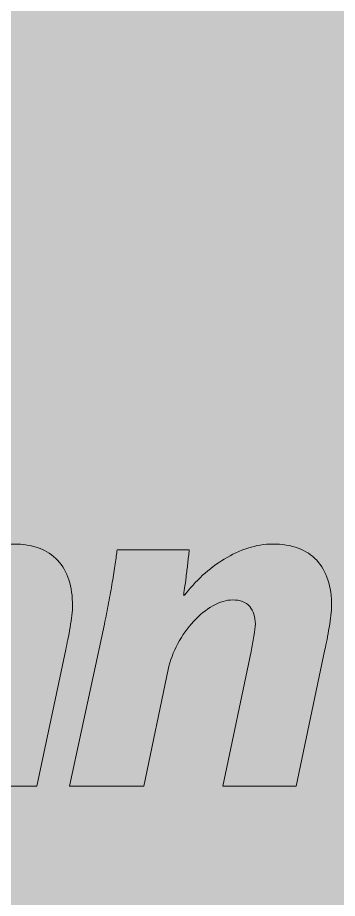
# Model space of a CAD drawing. Header units: millimetres. Extents: x 27500 to 33280, y -10980 to 420.
# Drawn here: x 28026.4 to 28029.94, y 202.35 to 212.12 of the extents above; entities that cross this region are included whole.
import ezdxf
from ezdxf.enums import TextEntityAlignment as Align

# ---------------------------------------------------------------- set-up
doc = ezdxf.new("R2010")
doc.units = ezdxf.units.MM
doc.layers.add('SX_ZEN_BODY', color=7, linetype='Continuous', true_color=0xefefeb)
doc.layers.add('SX_ZEN_KNX_BLACK', color=7, linetype='Continuous', true_color=0x2b2e31)
doc.styles.get("Standard").update_dxf_attribs({"font": 'arial.ttf'})

# ---------------------------------------------------------------- blocks, each defined once
blk = doc.blocks.new('SX_DYN_ZENNIO_G005')
at = {"true_color": 0x2f3236}
h = blk.add_hatch(color=250, dxfattribs=at)
edge = h.paths.add_edge_path()
edge.add_spline(control_points=[(72.00325593290594, 15.59042170472146), (72.00325593290594, 15.56514019280247), (72.00017879183731, 15.53066222495803), (71.99538824267368, 15.48796689155293), (71.98993331077929, 15.44544639571264), (71.98377902864199, 15.40124745924653), (71.97629598104335, 15.35481060194691), (71.96807861568959, 15.30868845226355), (71.96056060057876, 15.26431467823356), (71.95167885249437, 15.22043044938553), (71.94314908599465, 15.17707073323096), (71.93597843954194, 15.13983033185863), (71.92881240565326, 15.1092687254726), (71.92881240565326, 15.1092687254726), (71.60850998632793, 13.59346200327308), (71.60850998632793, 13.59346200327308), (71.60850998632793, 13.59346200327308), (70.79715650405372, 13.59346200327308), (70.79715650405372, 13.59346200327308), (70.79715650405372, 13.59346200327308), (71.11235365851488, 15.08877776283871), (71.11235365851488, 15.08877776283871), (71.12224946445144, 15.14325714813508), (71.1328096531188, 15.19993948675073), (71.14305513417685, 15.25763588324454), (71.1536502903563, 15.31585679243454), (71.15809116439851, 15.36044037154355), (71.15809116439851, 15.39117681549438), (71.15809116439851, 15.47261615333373), (71.13725052716102, 15.53835507782429), (71.09560422019815, 15.586994888445), (71.05395791323528, 15.63549482901334), (70.99077161879207, 15.65958744548846), (70.9074440373542, 15.65958744548846), (70.83743907804299, 15.65958744548846), (70.76435697766314, 15.63755791228114), (70.68823270372683, 15.59468774130945), (70.61242313739983, 15.55062867489662), (70.54070476999358, 15.49310711596761), (70.47479100960321, 15.42173842187951), (70.40821286648267, 15.35019489022661), (70.349467446081, 15.26788136456148), (70.29928906615518, 15.17434326721549), (70.24872604359568, 15.08143458510384), (70.21389840150081, 14.98635791718351), (70.19305776426333, 14.88918319848114), (70.19305776426333, 14.88918319848114), (69.92090561725075, 13.59346200327308), (69.92090561725075, 13.59346200327308), (69.92090561725075, 13.59346200327308), (69.09794521895445, 13.59346200327308), (69.09794521895445, 13.59346200327308), (69.09794521895445, 13.59346200327308), (69.48622447379543, 15.39117681549438), (69.48622447379543, 15.39117681549438), (69.50157521162637, 15.46918933705728), (69.51727562457883, 15.54842572157644), (69.53196197967908, 15.62780197614707), (69.54734768502219, 15.70686352310054), (69.56168436500101, 15.78302276647283), (69.57329357903266, 15.85523068087339), (69.58490279306427, 15.92813794553402), (69.59616233197447, 15.99559027816281), (69.60504408005889, 16.05807722394171), (69.61563923623838, 16.11955011184336), (69.62179351837564, 16.17245595905207), (69.62690102309824, 16.21550096758856), (69.62690102309824, 16.21550096758856), (70.42562668752944, 16.21550096758856), (70.42562668752944, 16.21550096758856), (70.42118581348723, 16.16770037728121), (70.41468185622861, 16.11766186613944), (70.40957659945562, 16.06507072654699), (70.40307264219692, 16.01352861234601), (70.3972680351811, 15.96366493876995), (70.39079904543459, 15.91586434846259), (70.38464703038909, 15.86788892058954), (70.37985421413366, 15.82571809987882), (70.37474895736071, 15.78900221120087), (70.36961099978805, 15.7524611600877), (70.36516785903343, 15.72634042785627), (70.36209071796479, 15.71077988455986), (70.36209071796479, 15.71077988455986), (70.37202149141356, 15.71077988455986), (70.37202149141356, 15.71077988455986), (70.43178096966675, 15.78917704876566), (70.49902349551859, 15.86309837130445), (70.57452062612495, 15.93240398212384), (70.64927889519903, 16.00122004776036), (70.7295293355683, 16.06150404021907), (70.813556267249, 16.11287131685525), (70.8982126141483, 16.16444839856864), (70.9853166868977, 16.20473097357634), (71.07647699105569, 16.23462819721471), (71.16697291248293, 16.2641757457226), (71.25746883391024, 16.2793516463761), (71.34761508021606, 16.2793516463761), (71.56445091991405, 16.2793516463761), (71.72767696970331, 16.2191026214298), (71.83764979539454, 16.09888431164469), (71.94828700381643, 15.97817645667489), (72.00325593290594, 15.80896866113857), (72.00325593290594, 15.59042170472146), (72.00325593290594, 15.59042170472146), (72.00325593290594, 15.59042170472146), (72.00325593290594, 15.59042170472146)], knot_values=[0, 0, 0, 0, 1, 1, 1, 2, 2, 2, 3, 3, 3, 4, 4, 4, 5, 5, 5, 6, 6, 6, 7, 7, 7, 8, 8, 8, 9, 9, 9, 10, 10, 10, 11, 11, 11, 12, 12, 12, 13, 13, 13, 14, 14, 14, 15, 15, 15, 16, 16, 16, 17, 17, 17, 18, 18, 18, 19, 19, 19, 20, 20, 20, 21, 21, 21, 22, 22, 22, 23, 23, 23, 24, 24, 24, 25, 25, 25, 26, 26, 26, 27, 27, 27, 28, 28, 28, 29, 29, 29, 30, 30, 30, 31, 31, 31, 32, 32, 32, 33, 33, 33, 34, 34, 34, 35, 35, 35, 35], degree=3, periodic=0)
h = blk.add_hatch(color=250, dxfattribs=at)
edge = h.paths.add_edge_path()
edge.add_spline(control_points=[(74.87373900476254, 15.59042170472146), (74.87373900476254, 15.56514019280247), (74.87101153881535, 15.53066222495803), (74.86552163940884, 15.48796689155293), (74.86041638263588, 15.44544639571264), (74.85461177562006, 15.40124745924653), (74.8464293777785, 15.35481060194691), (74.83891136266763, 15.30868845226355), (74.83037928970465, 15.26431467823356), (74.82251159947236, 15.22043044938553), (74.81398190549572, 15.17707073323096), (74.80579712866779, 15.13983033185863), (74.79894587489427, 15.1092687254726), (74.79894587489427, 15.1092687254726), (74.479342805829, 13.59346200327308), (74.479342805829, 13.59346200327308), (74.479342805829, 13.59346200327308), (73.666590550546, 13.59346200327308), (73.666590550546, 13.59346200327308), (73.666590550546, 13.59346200327308), (73.98213738012862, 15.08877776283871), (73.98213738012862, 15.08877776283871), (73.99238286118663, 15.14325714813508), (74.00297801736612, 15.19993948675073), (74.01287618205168, 15.25763588324454), (74.02343401197004, 15.31585679243454), (74.02857423625512, 15.36044037154355), (74.02857423625512, 15.39117681549438), (74.02857423625512, 15.47261615333373), (74.00738392389619, 15.53835507782429), (73.96573761693334, 15.586994888445), (73.92409130997045, 15.63549482901334), (73.86125469064866, 15.65958744548846), (73.77722775896795, 15.65958744548846), (73.70757247477817, 15.65958744548846), (73.6348400495198, 15.63755791228114), (73.5586808080713, 15.59468774130945), (73.4828712417443, 15.55062867489662), (73.41150254945953, 15.49310711596761), (73.34457473121688, 15.42173842187951), (73.27901064594793, 15.35019489022661), (73.21995051793759, 15.26788136456148), (73.17008684562104, 15.17434326721549), (73.11920911545229, 15.08143458510384), (73.084031798236, 14.98635791718351), (73.06322612851062, 14.88918319848114), (73.06322612851062, 14.88918319848114), (72.79173836422878, 13.59346200327308), (72.79173836422878, 13.59346200327308), (72.79173836422878, 13.59346200327308), (71.9677289405682, 13.59346200327308), (71.9677289405682, 13.59346200327308), (71.9677289405682, 13.59346200327308), (72.35702225326133, 15.39117681549438), (72.35702225326133, 15.39117681549438), (72.37240795860444, 15.46918933705728), (72.387409021314, 15.54842572157644), (72.40279472665712, 15.62780197614707), (72.41814546448808, 15.70686352310054), (72.43146808661473, 15.78302276647283), (72.44342697576779, 15.85523068087339), (72.45570057253016, 15.92813794553402), (72.46594605358817, 15.99559027816281), (72.47587682703693, 16.05807722394171), (72.48542295785208, 16.11955011184336), (72.4919269151108, 16.17245595905207), (72.4977338425997, 16.21550096758856), (72.4977338425997, 16.21550096758856), (73.29610975938606, 16.21550096758856), (73.29610975938606, 16.21550096758856), (73.29131921022244, 16.16770037728121), (73.28551460320661, 16.11766186613944), (73.27936032106936, 16.06507072654699), (73.27390538917496, 16.01352861234601), (73.26775110703775, 15.96366493876995), (73.26159682490047, 15.91586434846259), (73.25547984989048, 15.86788892058954), (73.2503372859903, 15.82571809987882), (73.2452320292173, 15.78900221120087), (73.23974446902844, 15.7524611600877), (73.23565093089002, 15.72634042785627), (73.23225908221212, 15.71077988455986), (73.23225908221212, 15.71077988455986), (73.24246959575802, 15.71077988455986), (73.24246959575802, 15.71077988455986), (73.30257874913265, 15.78917704876566), (73.36985624249664, 15.86309837130445), (73.44430442023558, 15.93240398212384), (73.52011164217707, 16.00122004776036), (73.60001240742488, 16.06150404021907), (73.68435404671493, 16.11287131685525), (73.76904536112637, 16.16444839856864), (73.8561144663636, 16.20473097357634), (73.94661038779081, 16.23462819721471), (74.03710630921812, 16.2641757457226), (74.12725255552397, 16.2793516463761), (74.21876253480342, 16.2793516463761), (74.43458438915448, 16.2793516463761), (74.59816004155995, 16.2191026214298), (74.70813286725115, 16.09888431164469), (74.8190847832823, 15.97817645667489), (74.87373900476254, 15.80896866113857), (74.87373900476254, 15.59042170472146), (74.87373900476254, 15.59042170472146), (74.87373900476254, 15.59042170472146), (74.87373900476254, 15.59042170472146)], knot_values=[0, 0, 0, 0, 1, 1, 1, 2, 2, 2, 3, 3, 3, 4, 4, 4, 5, 5, 5, 6, 6, 6, 7, 7, 7, 8, 8, 8, 9, 9, 9, 10, 10, 10, 11, 11, 11, 12, 12, 12, 13, 13, 13, 14, 14, 14, 15, 15, 15, 16, 16, 16, 17, 17, 17, 18, 18, 18, 19, 19, 19, 20, 20, 20, 21, 21, 21, 22, 22, 22, 23, 23, 23, 24, 24, 24, 25, 25, 25, 26, 26, 26, 27, 27, 27, 28, 28, 28, 29, 29, 29, 30, 30, 30, 31, 31, 31, 32, 32, 32, 33, 33, 33, 34, 34, 34, 35, 35, 35, 35], degree=3, periodic=0)
at = {"layer": 'SX_ZEN_BODY', "true_color": 0xefefeb}
blk.add_hatch(color=7, dxfattribs=at).paths.add_polyline_path([(0, -22.43), (0, 22.57), (0, 45), (8.425, 45), (59.77, 45), (82.475, 45), (133.82, 45), (140, 45), (140, 22.57), (140, -22.43), (140, -45), (133.82, -45), (82.475, -45), (59.77, -45), (8.425, -45), (0, -45)])
at = {"layer": 'SX_ZEN_KNX_BLACK', "true_color": 0x1c1d1f}
for points in [[(72.005, 15.57), (72, 15.545), (72, 15.52), (71.995, 15.49), (71.99, 15.455), (71.985, 15.425), (71.98, 15.39), (71.975, 15.355), (71.97, 15.32), (71.965, 15.285), (71.96, 15.255), (71.95, 15.22), (71.945, 15.19), (71.94, 15.16), (71.935, 15.135), (71.93, 15.11), (71.61, 13.595), (70.795, 13.595), (71.11, 15.09), (71.12, 15.13), (71.13, 15.17), (71.135, 15.215), (71.145, 15.26), (71.15, 15.3), (71.155, 15.335), (71.155, 15.365), (71.16, 15.39), (71.155, 15.45), (71.14, 15.5), (71.125, 15.545), (71.095, 15.585), (71.06, 15.62), (71.015, 15.64), (70.965, 15.655), (70.905, 15.66), (70.855, 15.655), (70.8, 15.645), (70.745, 15.625), (70.69, 15.595), (70.63, 15.56), (70.58, 15.52), (70.525, 15.475), (70.475, 15.42), (70.425, 15.365), (70.38, 15.305), (70.34, 15.24), (70.3, 15.175), (70.265, 15.105), (70.235, 15.035), (70.21, 14.96), (70.195, 14.89), (69.92, 13.595), (69.1, 13.595), (69.485, 15.39), (69.5, 15.45), (69.51, 15.51), (69.52, 15.57), (69.53, 15.63), (69.545, 15.685), (69.555, 15.745), (69.565, 15.8), (69.575, 15.855), (69.58, 15.91), (69.59, 15.96), (69.6, 16.01), (69.605, 16.06), (69.61, 16.105), (69.62, 16.145), (69.625, 16.18), (69.625, 16.215), (70.425, 16.215), (70.42, 16.18), (70.42, 16.14), (70.415, 16.105), (70.41, 16.065), (70.405, 16.025), (70.4, 15.99), (70.395, 15.95), (70.39, 15.915), (70.385, 15.88), (70.38, 15.85), (70.38, 15.82), (70.375, 15.79), (70.37, 15.765), (70.37, 15.74), (70.365, 15.725), (70.36, 15.71), (70.37, 15.71), (70.42, 15.77), (70.465, 15.825), (70.52, 15.88), (70.575, 15.93), (70.63, 15.98), (70.69, 16.03), (70.75, 16.075), (70.815, 16.115), (70.88, 16.15), (70.945, 16.18), (71.01, 16.21), (71.075, 16.235), (71.145, 16.255), (71.21, 16.27), (71.28, 16.275), (71.35, 16.28), (71.5, 16.27), (71.635, 16.235), (71.745, 16.18), (71.84, 16.1), (71.91, 16), (71.96, 15.88), (71.995, 15.745), (72.005, 15.59)], [(74.875, 15.57), (74.87, 15.545), (74.87, 15.52), (74.865, 15.49), (74.86, 15.455), (74.855, 15.425), (74.85, 15.39), (74.845, 15.355), (74.84, 15.32), (74.835, 15.285), (74.83, 15.255), (74.825, 15.22), (74.815, 15.19), (74.81, 15.16), (74.805, 15.135), (74.8, 15.11), (74.48, 13.595), (73.665, 13.595), (73.98, 15.09), (73.99, 15.13), (74, 15.17), (74.005, 15.215), (74.015, 15.26), (74.02, 15.3), (74.025, 15.335), (74.03, 15.365), (74.03, 15.39), (74.025, 15.45), (74.015, 15.5), (73.995, 15.545), (73.965, 15.585), (73.93, 15.62), (73.885, 15.64), (73.835, 15.655), (73.775, 15.66), (73.725, 15.655), (73.67, 15.645), (73.615, 15.625), (73.56, 15.595), (73.505, 15.56), (73.45, 15.52), (73.395, 15.475), (73.345, 15.42), (73.295, 15.365), (73.25, 15.305), (73.21, 15.24), (73.17, 15.175), (73.135, 15.105), (73.105, 15.035), (73.08, 14.96), (73.065, 14.89), (72.79, 13.595), (71.97, 13.595), (72.355, 15.39), (72.37, 15.45), (72.38, 15.51), (72.39, 15.57), (72.405, 15.63), (72.415, 15.685), (72.425, 15.745), (72.435, 15.8), (72.445, 15.855), (72.45, 15.91), (72.46, 15.96), (72.47, 16.01), (72.475, 16.06), (72.485, 16.105), (72.49, 16.145), (72.495, 16.18), (72.5, 16.215), (73.295, 16.215), (73.29, 16.18), (73.29, 16.14), (73.285, 16.105), (73.28, 16.065), (73.275, 16.025), (73.27, 15.99), (73.265, 15.95), (73.26, 15.915), (73.255, 15.88), (73.255, 15.85), (73.25, 15.82), (73.245, 15.79), (73.24, 15.765), (73.24, 15.74), (73.235, 15.725), (73.23, 15.71), (73.24, 15.71), (73.29, 15.77), (73.34, 15.825), (73.39, 15.88), (73.445, 15.93), (73.5, 15.98), (73.56, 16.03), (73.62, 16.075), (73.685, 16.115), (73.75, 16.15), (73.815, 16.18), (73.88, 16.21), (73.945, 16.235), (74.015, 16.255), (74.08, 16.27), (74.15, 16.275), (74.22, 16.28), (74.37, 16.27), (74.505, 16.235), (74.615, 16.18), (74.71, 16.1), (74.78, 16), (74.835, 15.88), (74.865, 15.745), (74.875, 15.59)]]:
    blk.add_hatch(color=250, dxfattribs=at).paths.add_polyline_path(points)
at = {"color": 250, "lineweight": 0, "true_color": 0x2f3236}
for points in [[(72.00325593290594, 15.59042170472146), (72.00325593290594, 15.56514019280247), (72.00017879183731, 15.53066222495803), (71.99538824267368, 15.48796689155293), (71.98993331077929, 15.44544639571264), (71.98377902864199, 15.40124745924653), (71.97629598104335, 15.35481060194691), (71.96807861568959, 15.30868845226355), (71.96056060057876, 15.26431467823356), (71.95167885249437, 15.22043044938553), (71.94314908599465, 15.17707073323096), (71.93597843954194, 15.13983033185863), (71.92881240565326, 15.1092687254726), (71.92881240565326, 15.1092687254726), (71.60850998632793, 13.59346200327308), (71.60850998632793, 13.59346200327308), (71.60850998632793, 13.59346200327308), (70.79715650405372, 13.59346200327308), (70.79715650405372, 13.59346200327308), (70.79715650405372, 13.59346200327308), (71.11235365851488, 15.08877776283871), (71.11235365851488, 15.08877776283871), (71.12224946445144, 15.14325714813508), (71.1328096531188, 15.19993948675073), (71.14305513417685, 15.25763588324454), (71.1536502903563, 15.31585679243454), (71.15809116439851, 15.36044037154355), (71.15809116439851, 15.39117681549438), (71.15809116439851, 15.47261615333373), (71.13725052716102, 15.53835507782429), (71.09560422019815, 15.586994888445), (71.05395791323528, 15.63549482901334), (70.99077161879207, 15.65958744548846), (70.9074440373542, 15.65958744548846), (70.83743907804299, 15.65958744548846), (70.76435697766314, 15.63755791228114), (70.68823270372683, 15.59468774130945), (70.61242313739983, 15.55062867489662), (70.54070476999358, 15.49310711596761), (70.47479100960321, 15.42173842187951), (70.40821286648267, 15.35019489022661), (70.349467446081, 15.26788136456148), (70.29928906615518, 15.17434326721549), (70.24872604359568, 15.08143458510384), (70.21389840150081, 14.98635791718351), (70.19305776426333, 14.88918319848114), (70.19305776426333, 14.88918319848114), (69.92090561725075, 13.59346200327308), (69.92090561725075, 13.59346200327308), (69.92090561725075, 13.59346200327308), (69.09794521895445, 13.59346200327308), (69.09794521895445, 13.59346200327308), (69.09794521895445, 13.59346200327308), (69.48622447379543, 15.39117681549438), (69.48622447379543, 15.39117681549438), (69.50157521162637, 15.46918933705728), (69.51727562457883, 15.54842572157644), (69.53196197967908, 15.62780197614707), (69.54734768502219, 15.70686352310054), (69.56168436500101, 15.78302276647283), (69.57329357903266, 15.85523068087339), (69.58490279306427, 15.92813794553402), (69.59616233197447, 15.99559027816281), (69.60504408005889, 16.05807722394171), (69.61563923623838, 16.11955011184336), (69.62179351837564, 16.17245595905207), (69.62690102309824, 16.21550096758856), (69.62690102309824, 16.21550096758856), (70.42562668752944, 16.21550096758856), (70.42562668752944, 16.21550096758856), (70.42118581348723, 16.16770037728121), (70.41468185622861, 16.11766186613944), (70.40957659945562, 16.06507072654699), (70.40307264219692, 16.01352861234601), (70.3972680351811, 15.96366493876995), (70.39079904543459, 15.91586434846259), (70.38464703038909, 15.86788892058954), (70.37985421413366, 15.82571809987882), (70.37474895736071, 15.78900221120087), (70.36961099978805, 15.7524611600877), (70.36516785903343, 15.72634042785627), (70.36209071796479, 15.71077988455986), (70.36209071796479, 15.71077988455986), (70.37202149141356, 15.71077988455986), (70.37202149141356, 15.71077988455986), (70.43178096966675, 15.78917704876566), (70.49902349551859, 15.86309837130445), (70.57452062612495, 15.93240398212384), (70.64927889519903, 16.00122004776036), (70.7295293355683, 16.06150404021907), (70.813556267249, 16.11287131685525), (70.8982126141483, 16.16444839856864), (70.9853166868977, 16.20473097357634), (71.07647699105569, 16.23462819721471), (71.16697291248293, 16.2641757457226), (71.25746883391024, 16.2793516463761), (71.34761508021606, 16.2793516463761), (71.56445091991405, 16.2793516463761), (71.72767696970331, 16.2191026214298), (71.83764979539454, 16.09888431164469), (71.94828700381643, 15.97817645667489), (72.00325593290594, 15.80896866113857), (72.00325593290594, 15.59042170472146), (72.00325593290594, 15.59042170472146), (72.00325593290594, 15.59042170472146), (72.00325593290594, 15.59042170472146)], [(74.87373900476254, 15.59042170472146), (74.87373900476254, 15.56514019280247), (74.87101153881535, 15.53066222495803), (74.86552163940884, 15.48796689155293), (74.86041638263588, 15.44544639571264), (74.85461177562006, 15.40124745924653), (74.8464293777785, 15.35481060194691), (74.83891136266763, 15.30868845226355), (74.83037928970465, 15.26431467823356), (74.82251159947236, 15.22043044938553), (74.81398190549572, 15.17707073323096), (74.80579712866779, 15.13983033185863), (74.79894587489427, 15.1092687254726), (74.79894587489427, 15.1092687254726), (74.479342805829, 13.59346200327308), (74.479342805829, 13.59346200327308), (74.479342805829, 13.59346200327308), (73.666590550546, 13.59346200327308), (73.666590550546, 13.59346200327308), (73.666590550546, 13.59346200327308), (73.98213738012862, 15.08877776283871), (73.98213738012862, 15.08877776283871), (73.99238286118663, 15.14325714813508), (74.00297801736612, 15.19993948675073), (74.01287618205168, 15.25763588324454), (74.02343401197004, 15.31585679243454), (74.02857423625512, 15.36044037154355), (74.02857423625512, 15.39117681549438), (74.02857423625512, 15.47261615333373), (74.00738392389619, 15.53835507782429), (73.96573761693334, 15.586994888445), (73.92409130997045, 15.63549482901334), (73.86125469064866, 15.65958744548846), (73.77722775896795, 15.65958744548846), (73.70757247477817, 15.65958744548846), (73.6348400495198, 15.63755791228114), (73.5586808080713, 15.59468774130945), (73.4828712417443, 15.55062867489662), (73.41150254945953, 15.49310711596761), (73.34457473121688, 15.42173842187951), (73.27901064594793, 15.35019489022661), (73.21995051793759, 15.26788136456148), (73.17008684562104, 15.17434326721549), (73.11920911545229, 15.08143458510384), (73.084031798236, 14.98635791718351), (73.06322612851062, 14.88918319848114), (73.06322612851062, 14.88918319848114), (72.79173836422878, 13.59346200327308), (72.79173836422878, 13.59346200327308), (72.79173836422878, 13.59346200327308), (71.9677289405682, 13.59346200327308), (71.9677289405682, 13.59346200327308), (71.9677289405682, 13.59346200327308), (72.35702225326133, 15.39117681549438), (72.35702225326133, 15.39117681549438), (72.37240795860444, 15.46918933705728), (72.387409021314, 15.54842572157644), (72.40279472665712, 15.62780197614707), (72.41814546448808, 15.70686352310054), (72.43146808661473, 15.78302276647283), (72.44342697576779, 15.85523068087339), (72.45570057253016, 15.92813794553402), (72.46594605358817, 15.99559027816281), (72.47587682703693, 16.05807722394171), (72.48542295785208, 16.11955011184336), (72.4919269151108, 16.17245595905207), (72.4977338425997, 16.21550096758856), (72.4977338425997, 16.21550096758856), (73.29610975938606, 16.21550096758856), (73.29610975938606, 16.21550096758856), (73.29131921022244, 16.16770037728121), (73.28551460320661, 16.11766186613944), (73.27936032106936, 16.06507072654699), (73.27390538917496, 16.01352861234601), (73.26775110703775, 15.96366493876995), (73.26159682490047, 15.91586434846259), (73.25547984989048, 15.86788892058954), (73.2503372859903, 15.82571809987882), (73.2452320292173, 15.78900221120087), (73.23974446902844, 15.7524611600877), (73.23565093089002, 15.72634042785627), (73.23225908221212, 15.71077988455986), (73.23225908221212, 15.71077988455986), (73.24246959575802, 15.71077988455986), (73.24246959575802, 15.71077988455986), (73.30257874913265, 15.78917704876566), (73.36985624249664, 15.86309837130445), (73.44430442023558, 15.93240398212384), (73.52011164217707, 16.00122004776036), (73.60001240742488, 16.06150404021907), (73.68435404671493, 16.11287131685525), (73.76904536112637, 16.16444839856864), (73.8561144663636, 16.20473097357634), (73.94661038779081, 16.23462819721471), (74.03710630921812, 16.2641757457226), (74.12725255552397, 16.2793516463761), (74.21876253480342, 16.2793516463761), (74.43458438915448, 16.2793516463761), (74.59816004155995, 16.2191026214298), (74.70813286725115, 16.09888431164469), (74.8190847832823, 15.97817645667489), (74.87373900476254, 15.80896866113857), (74.87373900476254, 15.59042170472146), (74.87373900476254, 15.59042170472146), (74.87373900476254, 15.59042170472146), (74.87373900476254, 15.59042170472146)]]:
    blk.add_open_spline(points, degree=3, knots=[0, 0, 0, 0, 1, 1, 1, 2, 2, 2, 3, 3, 3, 4, 4, 4, 5, 5, 5, 6, 6, 6, 7, 7, 7, 8, 8, 8, 9, 9, 9, 10, 10, 10, 11, 11, 11, 12, 12, 12, 13, 13, 13, 14, 14, 14, 15, 15, 15, 16, 16, 16, 17, 17, 17, 18, 18, 18, 19, 19, 19, 20, 20, 20, 21, 21, 21, 22, 22, 22, 23, 23, 23, 24, 24, 24, 25, 25, 25, 26, 26, 26, 27, 27, 27, 28, 28, 28, 29, 29, 29, 30, 30, 30, 31, 31, 31, 32, 32, 32, 33, 33, 33, 34, 34, 34, 35, 35, 35, 35], dxfattribs=at)
blk = doc.blocks.new('*U461')
blk.add_blockref('SX_DYN_ZENNIO_G005', (0, 0))
at = {"color": 5, "flags": 1}
for tag, p in [('UFH_ACTUATOR_3', (39.02460741649338, 47.19754861900036)), ('UFH_ACTUATOR_4', (45.37460741490575, 47.19754861900036)), ('UFH_ACTUATOR_5', (51.69989440908193, 47.19771712436704)), ('UFH_ACTUATOR_6', (58.04989440749431, 47.19771712436704)), ('UFH_ACTUATOR_8', (70.7750436013621, 47.19771712436704)), ('UFH_ACTUATOR_1', (26.29945822262654, 47.19754861900036)), ('UFH_ACTUATOR_2', (32.64945822103893, 47.19771712436886)), ('UFH_ACTUATOR_7', (64.42504360294879, 47.19771712436704)), ('DALI_OUTPUT', (70.6747481255261, 46.47803667161497)), ('OUTPUT_10', (158.5130525667048, 47.83699680010971)), ('OUTPUT_11', (164.8579321289866, 47.83699680010971)), ('OUTPUT_12', (183.9008350679486, 47.83699680010971)), ('OUTPUT_4', (59.12209007420408, 47.83699680010963)), ('OUTPUT_1', (14.69140463399853, 47.83699680010963)), ('OUTPUT_2', (33.73430757296027, 47.83699680010963)), ('OUTPUT_3', (40.07918713524217, 47.83699680010963)), ('OUTPUT_5', (79.30977474084314, 47.83699680010967)), ('OUTPUT_6', (98.35267767980488, 47.83699680010967)), ('OUTPUT_7', (104.6975572420868, 47.83699680010967)), ('OUTPUT_8', (123.7404601810487, 47.83699680010967)), ('OUTPUT_9', (139.470149627743, 47.83699680010971))]:
    blk.add_attdef(tag, p, '', height=2.5, rotation=90, dxfattribs=at)
at = {"color": 3, "flags": 1}
for tag, p in [('REFERENCE', (40.4980184018026, 35.58600568302515)), ('PHYSICAL_ADD.', (40.85020462547106, 32.0296889004039)), ('PHYSICAL.ADD.', (62.27940253899851, 28.37659751854744))]:
    blk.add_attdef(tag, text='', height=2.5, dxfattribs=at).set_placement(p, align=Align.CENTER)
at = {"flags": 1}
for tag in ['WIDTH_MM', 'SOURCE_BLOCK', 'MODEL', 'HEIGHT_MM']:
    blk.add_attdef(tag, (0, 0), '', height=1, dxfattribs=at)
at = {"color": 5, "flags": 1}
for tag, p in [('OUTPUT_13', (13.61431278371896, -47.99695966338215)), ('OUTPUT_14', (32.65721572268069, -47.99695966338215)), ('OUTPUT_15', (39.00209528496259, -47.99695966338215)), ('OUTPUT_16', (58.04499822392449, -47.99695966338215)), ('OUTPUT_24', (183.9008350679486, -48.04538281526916)), ('OUTPUT_17', (79.3097747408431, -48.04538281526914)), ('OUTPUT_18', (98.3526776798048, -48.04538281526914)), ('OUTPUT_19', (104.6975572420867, -48.04538281526914)), ('OUTPUT_20', (123.7404601810486, -48.04538281526914)), ('OUTPUT_21', (139.470149627743, -48.04538281526916)), ('OUTPUT_22', (158.5130525667048, -48.04538281526916)), ('OUTPUT_23', (164.8579321289866, -48.04538281526916))]:
    blk.add_attdef(tag, text='', height=2.5, rotation=90, dxfattribs=at).set_placement(p, align=Align.RIGHT)

msp = doc.modelspace()

# ---------------------------------------------------------------- block references
msp.add_blockref('*U461', (27955, 190))

doc.saveas('drawing.dxf')
